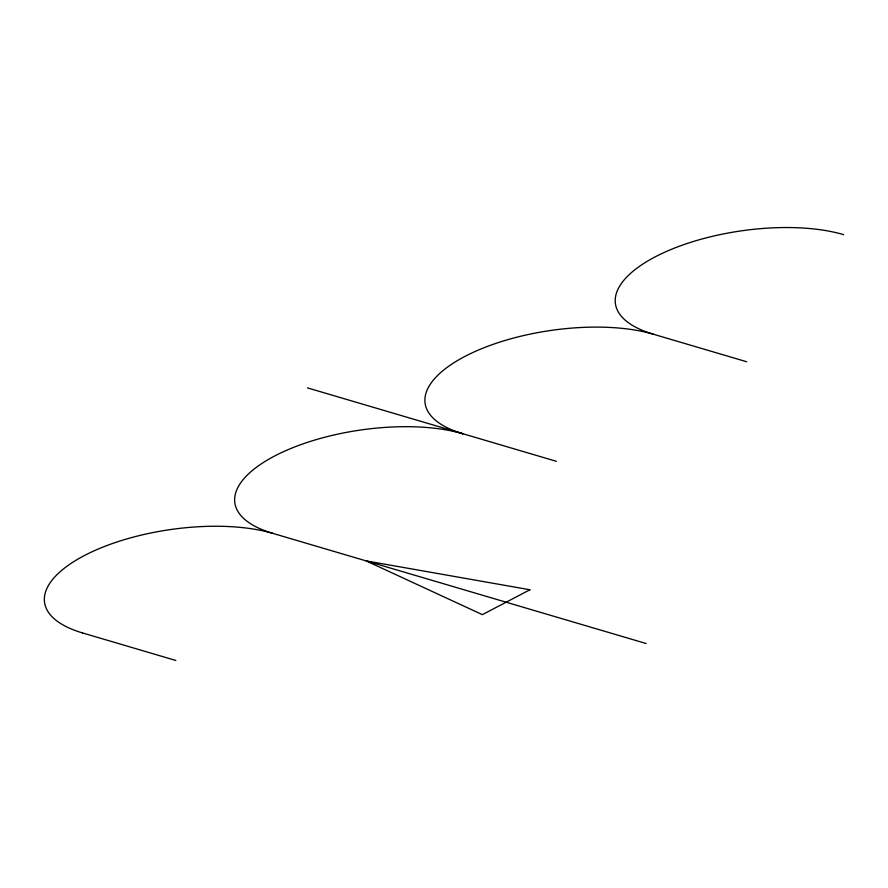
<?xml version="1.0" encoding="UTF-8"?>
<svg xmlns="http://www.w3.org/2000/svg" width="888" height="888" viewBox="0 0 888 888"><rect width="100%" height="100%" fill="white"/><g stroke="black" fill="none" stroke-linecap="round" stroke-linejoin="round"><path stroke-width="1.33" d="M646.164 643.523L272.771 533.355A134.454 54.046 -8.3 0 1 274.57 456.032A134.454 54.046 -8.3 0 1 463.036 433.788A134.454 54.046 -8.3 0 1 464.846 356.454A134.454 54.046 -8.3 0 1 653.324 334.21L746.675 361.749M307.459 387.878L556.399 461.327M82.484 632.922L175.835 660.472M82.495 632.922A134.454 54.046 -8.3 0 1 84.282 555.599A134.454 54.046 -8.3 0 1 272.76 533.355M653.335 334.199A134.454 54.046 -8.3 0 1 655.122 256.887A134.454 54.046 -8.3 0 1 843.6 234.643M529.925 589.765L482.362 614.651L366.111 560.894L529.925 589.765"/></g></svg>
